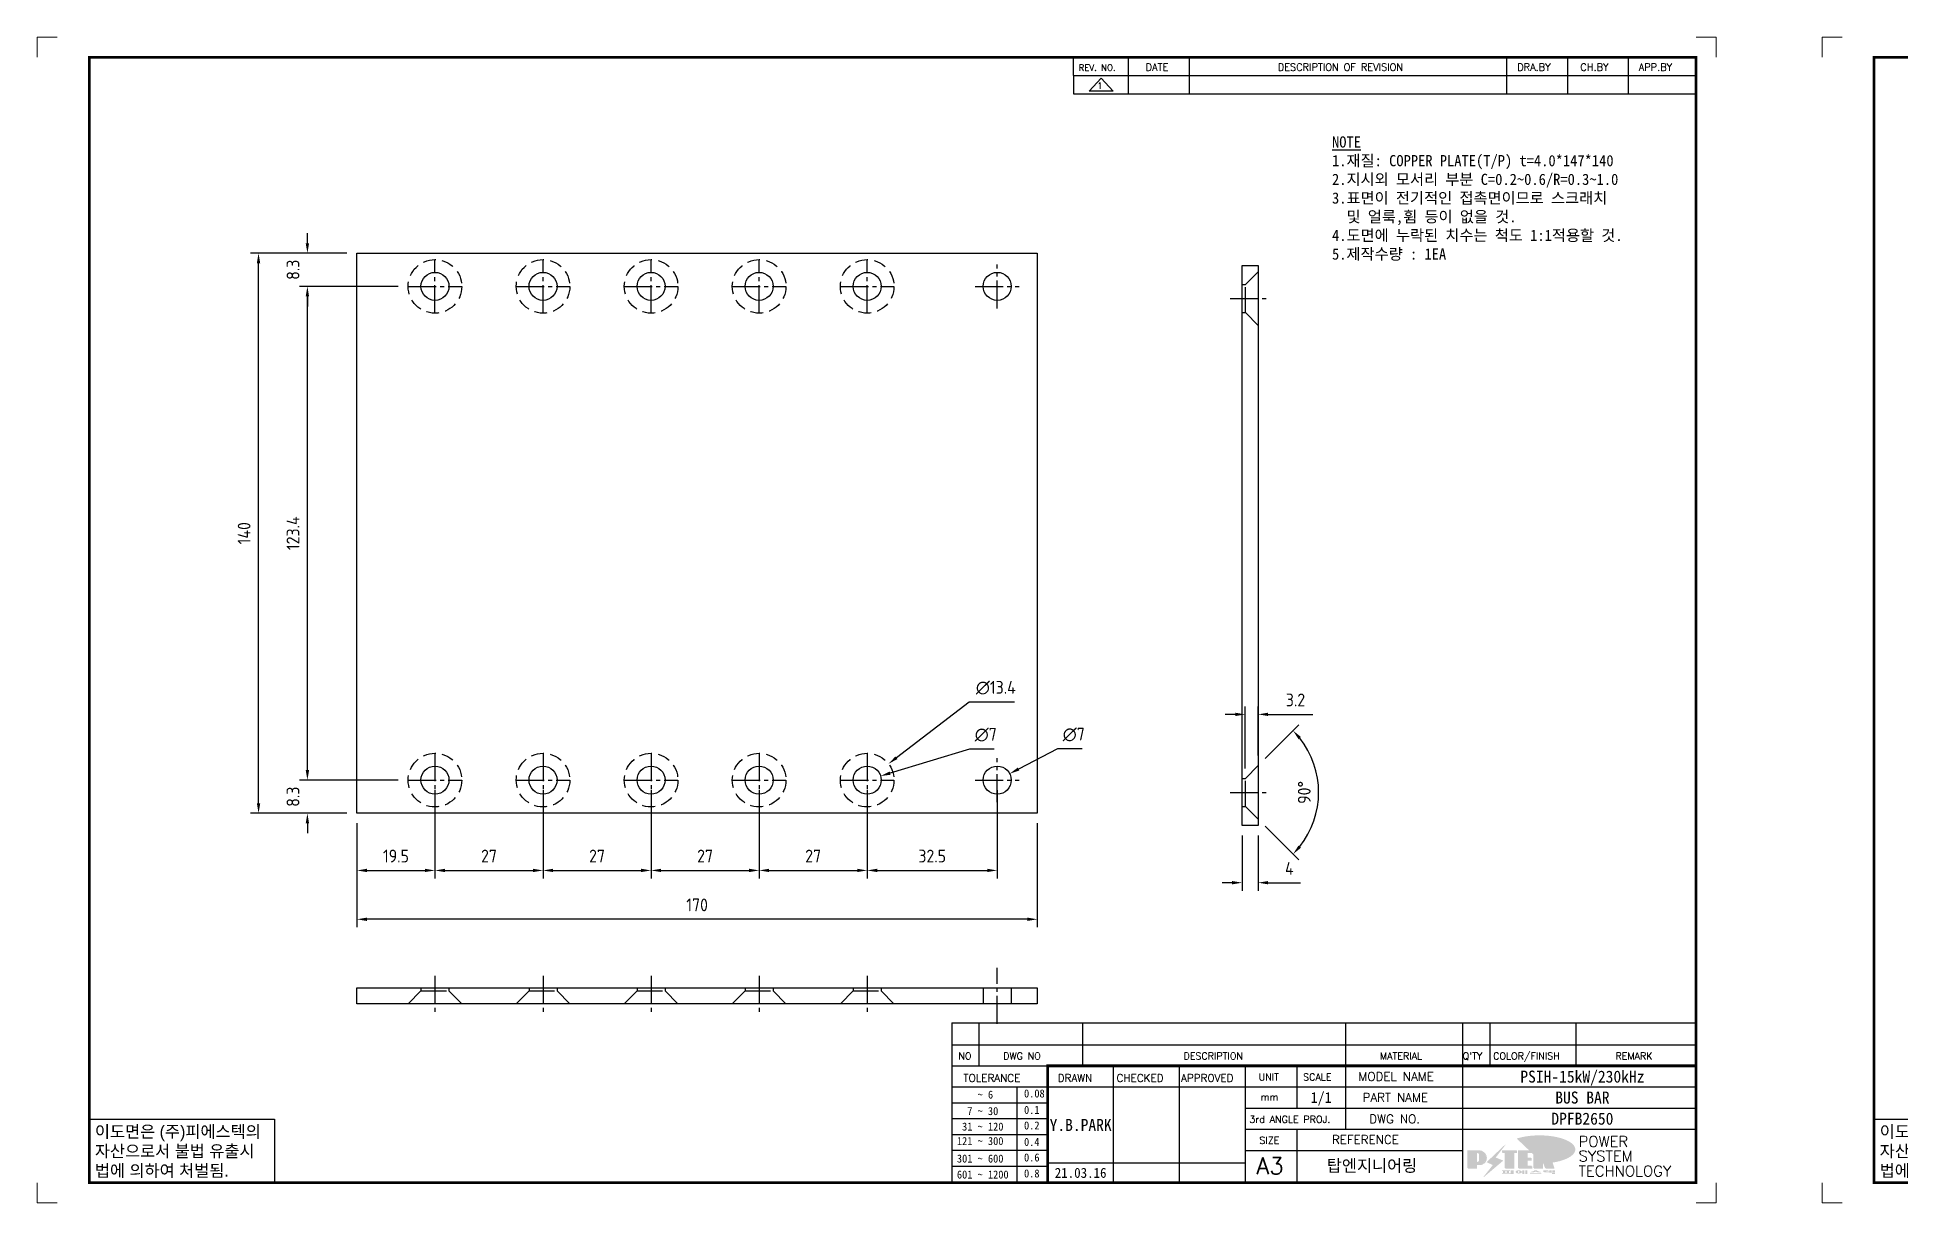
# Model space of a CAD drawing. Header units: millimetres. Extents: x -4251 to 2609, y -1673 to 4048.
# Drawn here: x -2465.8 to -2000.2, y -1277.8 to -986.5 of the extents above; entities that cross this region are included whole.
import ezdxf
from ezdxf.enums import TextEntityAlignment as Align

# ---------------------------------------------------------------- set-up
doc = ezdxf.new("R2010")
doc.units = ezdxf.units.MM
for name, pattern in [('CENTER1', [10, 7, -1, 1, -1]), ('HIDDEN', [9.525, 6.35, -3.175]), ('HIDDEN2', [4.7625, 3.175, -1.5875])]:
    doc.linetypes.add(name, pattern=pattern)
doc.layers.add('FORMAT-1', color=7, linetype='Continuous')
doc.layers.add('line', color=3, linetype='Continuous')
doc.styles.add('h1', font='')
doc.styles.add('HAN', font='')
doc.styles.add('RC', font='simplex.shx')
doc.styles.add('ROMANT', font='simplex.shx')
doc.styles.add('RT', font='simplex.shx', dxfattribs={"oblique": 15})
doc.styles.get("Standard").update_dxf_attribs({"font": 'ISOCP.SHX', "bigfont": 'WHGTXT.SHX'})
doc.styles.get('h1').set_extended_font_data('New Gulim')
doc.styles.get('HAN').set_extended_font_data('GulimChe')
doc.dimstyles.new('PS-1', dxfattribs={"dimtxt": 3.2, "dimasz": 2.5, "dimexe": 2, "dimexo": 2.5, "dimgap": 2, "dimtad": 1, "dimtoh": 1, "dimrnd": 0.05, "dimzin": 12, "dimdsep": 46, "dimtxsty": 'Standard', "dimcen": 0, "dimclrt": 2, "dimazin": 3, "dimtfac": 1, "dimtofl": 0, "dimtmove": 0, "dimatfit": 3, "dimfxl": 0, "dimtolj": 1, "dimtzin": 0, "dimarcsym": 0})

# ---------------------------------------------------------------- blocks, each defined once
blk = doc.blocks.new('A$C224543A8')
at = {"color": 1, "linetype": 'CENTER1'}
for p, q in [((140.5, -9, 0), (140.5, 5, 0)), ((0, 3, 0), (0, -7, 0)), ((27, 3, 0), (27, -7, 0)), ((54, 3, 0), (54, -7, 0)), ((81, 3, 0), (81, -7, 0)), ((108, 3, 0), (108, -7, 0))]:
    blk.add_line(p, q, dxfattribs=at)
at = {"color": 2, "linetype": 'HIDDEN'}
for p, q in [((-3.5, 0, 0), (-3.5, -0.8, 0)), ((3.5, 0, 0), (3.5, -0.8, 0)), ((23.5, 0, 0), (23.5, -0.8, 0)), ((30.5, 0, 0), (30.5, -0.8, 0)), ((77.5, 0, 0), (77.5, -0.8, 0)), ((84.5, 0, 0), (84.5, -0.8, 0)), ((104.5, 0, 0), (104.5, -0.8, 0)), ((111.5, 0, 0), (111.5, -0.8, 0)), ((137, 0, 0), (137, -4, 0)), ((144, 0, 0), (144, -4, 0)), ((-3.5, -0.8, 0), (3.5, -0.8, 0)), ((23.5, -0.8, 0), (30.5, -0.8, 0)), ((50.5, 0, 0), (50.5, -0.8, 0)), ((50.5, -0.8, 0), (57.5, -0.8, 0)), ((57.5, 0, 0), (57.5, -0.8, 0)), ((77.5, -0.8, 0), (84.5, -0.8, 0)), ((104.5, -0.8, 0), (111.5, -0.8, 0))]:
    blk.add_line(p, q, dxfattribs=at)
at = {"color": 6, "elevation": 0}
blk.add_lwpolyline([(-19.5, 0), (150.5, 0), (150.5, -4), (-19.5, -4), (-19.5, 0)], dxfattribs=at)
at = {"color": 2, "linetype": 'HIDDEN', "elevation": 0}
for points in [[(-3.5, -0.8), (-6.7, -4)], [(3.5, -0.8), (6.7, -4)], [(23.5, -0.8), (20.3, -4)], [(30.5, -0.8), (33.7, -4)], [(50.5, -0.8), (47.3, -4)], [(57.5, -0.8), (60.7, -4)], [(77.5, -0.8), (74.3, -4)], [(84.5, -0.8), (87.7, -4)], [(104.5, -0.8), (101.3, -4)], [(111.5, -0.8), (114.7, -4)]]:
    blk.add_lwpolyline(points, dxfattribs=at)
blk = doc.blocks.new('*D640')
at = {"color": 0, "linetype": 'ByBlock', "lineweight": -2}
for p, q in [((-2366.47, -1174.63), (-2366.47, -1196.71)), ((-2385.97, -1182.93), (-2385.97, -1196.71)), ((-2383.47, -1194.71), (-2368.97, -1194.71))]:
    blk.add_line(p, q, dxfattribs=at)
at = {"color": 0}
for points in [[(-2383.47, -1194.29), (-2383.47, -1195.12), (-2385.97, -1194.71)], [(-2368.97, -1194.29), (-2368.97, -1195.12), (-2366.47, -1194.71)]]:
    blk.add_solid(points, dxfattribs=at)
at = {"layer": 'DEFPOINTS', "color": 0}
for p in [(-2366.47, -1172.13, 0), (-2385.97, -1180.43, 0), (-2366.47, -1194.71)]:
    blk.add_point(p, dxfattribs=at)
at = {"color": 2, "insert": (-2376.22, -1191.11), "char_height": 3.2, "attachment_point": 5}
blk.add_mtext('\\A1;19.5', dxfattribs=at)
blk = doc.blocks.new('*D641')
at = {"color": 0, "linetype": 'ByBlock', "lineweight": -2}
for p, q in [((-2366.47, -1174.63), (-2366.47, -1196.71)), ((-2339.47, -1174.63), (-2339.47, -1196.71)), ((-2363.97, -1194.71), (-2341.97, -1194.71))]:
    blk.add_line(p, q, dxfattribs=at)
at = {"color": 0}
for points in [[(-2363.97, -1194.29), (-2363.97, -1195.12), (-2366.47, -1194.71)], [(-2341.97, -1194.29), (-2341.97, -1195.12), (-2339.47, -1194.71)]]:
    blk.add_solid(points, dxfattribs=at)
at = {"layer": 'DEFPOINTS', "color": 0}
for p in [(-2366.47, -1172.13, 0), (-2339.47, -1172.13, 0), (-2339.47, -1194.71)]:
    blk.add_point(p, dxfattribs=at)
at = {"color": 2, "insert": (-2352.97, -1191.11), "char_height": 3.2, "attachment_point": 5}
blk.add_mtext('\\A1;27', dxfattribs=at)
blk = doc.blocks.new('*D642')
at = {"color": 0, "linetype": 'ByBlock', "lineweight": -2}
for p, q in [((-2339.47, -1174.63), (-2339.47, -1196.71)), ((-2312.47, -1174.63), (-2312.47, -1196.71)), ((-2336.97, -1194.71), (-2314.97, -1194.71))]:
    blk.add_line(p, q, dxfattribs=at)
at = {"color": 0}
for points in [[(-2336.97, -1194.29), (-2336.97, -1195.12), (-2339.47, -1194.71)], [(-2314.97, -1194.29), (-2314.97, -1195.12), (-2312.47, -1194.71)]]:
    blk.add_solid(points, dxfattribs=at)
at = {"layer": 'DEFPOINTS', "color": 0}
for p in [(-2339.47, -1172.13, 0), (-2312.47, -1172.13, 0), (-2312.47, -1194.71)]:
    blk.add_point(p, dxfattribs=at)
at = {"color": 2, "insert": (-2325.97, -1191.11), "char_height": 3.2, "attachment_point": 5}
blk.add_mtext('\\A1;27', dxfattribs=at)
blk = doc.blocks.new('*D643')
at = {"color": 0, "linetype": 'ByBlock', "lineweight": -2}
for p, q in [((-2312.47, -1174.63), (-2312.47, -1196.71)), ((-2285.47, -1174.63), (-2285.47, -1196.71)), ((-2309.97, -1194.71), (-2287.97, -1194.71))]:
    blk.add_line(p, q, dxfattribs=at)
at = {"color": 0}
for points in [[(-2309.97, -1194.29), (-2309.97, -1195.12), (-2312.47, -1194.71)], [(-2287.97, -1194.29), (-2287.97, -1195.12), (-2285.47, -1194.71)]]:
    blk.add_solid(points, dxfattribs=at)
at = {"layer": 'DEFPOINTS', "color": 0}
for p in [(-2312.47, -1172.13, 0), (-2285.47, -1172.13, 0), (-2285.47, -1194.71)]:
    blk.add_point(p, dxfattribs=at)
at = {"color": 2, "insert": (-2298.97, -1191.11), "char_height": 3.2, "attachment_point": 5}
blk.add_mtext('\\A1;27', dxfattribs=at)
blk = doc.blocks.new('*D644')
at = {"color": 0, "linetype": 'ByBlock', "lineweight": -2}
for p, q in [((-2285.47, -1174.63), (-2285.47, -1196.71)), ((-2258.47, -1174.63), (-2258.47, -1196.71)), ((-2282.97, -1194.71), (-2260.97, -1194.71))]:
    blk.add_line(p, q, dxfattribs=at)
at = {"color": 0}
for points in [[(-2282.97, -1194.29), (-2282.97, -1195.12), (-2285.47, -1194.71)], [(-2260.97, -1194.29), (-2260.97, -1195.12), (-2258.47, -1194.71)]]:
    blk.add_solid(points, dxfattribs=at)
at = {"layer": 'DEFPOINTS', "color": 0}
for p in [(-2285.47, -1172.13, 0), (-2258.47, -1172.13, 0), (-2258.47, -1194.71)]:
    blk.add_point(p, dxfattribs=at)
at = {"color": 2, "insert": (-2271.97, -1191.11), "char_height": 3.2, "attachment_point": 5}
blk.add_mtext('\\A1;27', dxfattribs=at)
blk = doc.blocks.new('*D645')
at = {"color": 0, "linetype": 'ByBlock', "lineweight": -2}
for p, q in [((-2385.97, -1182.93), (-2385.97, -1208.92)), ((-2215.97, -1182.93), (-2215.97, -1208.92)), ((-2218.47, -1206.92), (-2383.47, -1206.92))]:
    blk.add_line(p, q, dxfattribs=at)
at = {"color": 0}
for points in [[(-2383.47, -1206.5), (-2383.47, -1207.34), (-2385.97, -1206.92)], [(-2218.47, -1206.5), (-2218.47, -1207.34), (-2215.97, -1206.92)]]:
    blk.add_solid(points, dxfattribs=at)
at = {"layer": 'DEFPOINTS', "color": 0}
for p in [(-2385.97, -1180.43, 0), (-2215.97, -1180.43, 0), (-2385.97, -1206.92)]:
    blk.add_point(p, dxfattribs=at)
at = {"color": 2, "insert": (-2300.97, -1203.32), "char_height": 3.2, "attachment_point": 5}
blk.add_mtext('\\A1;170', dxfattribs=at)
blk = doc.blocks.new('*D646')
at = {"color": 0, "linetype": 'ByBlock', "lineweight": -2}
for p, q in [((-2398.35, -1169.63), (-2398.35, -1167.13)), ((-2375.67, -1172.13), (-2400.35, -1172.13)), ((-2388.47, -1180.43), (-2400.35, -1180.43)), ((-2398.35, -1182.93), (-2398.35, -1185.43))]:
    blk.add_line(p, q, dxfattribs=at)
at = {"color": 0}
for points in [[(-2398.77, -1169.63), (-2397.93, -1169.63), (-2398.35, -1172.13)], [(-2398.77, -1182.93), (-2397.93, -1182.93), (-2398.35, -1180.43)]]:
    blk.add_solid(points, dxfattribs=at)
at = {"layer": 'DEFPOINTS', "color": 0}
for p in [(-2398.35, -1172.13), (-2373.17, -1172.13, 0), (-2385.97, -1180.43, 0)]:
    blk.add_point(p, dxfattribs=at)
at = {"color": 2, "insert": (-2401.95, -1176.28), "char_height": 3.2, "attachment_point": 5, "rotation": 90}
blk.add_mtext('\\A1;8.3', dxfattribs=at)
blk = doc.blocks.new('*D647')
at = {"color": 0, "linetype": 'ByBlock', "lineweight": -2}
for p, q in [((-2375.67, -1048.73), (-2400.35, -1048.73)), ((-2398.35, -1169.63), (-2398.35, -1051.23)), ((-2375.67, -1172.13), (-2400.35, -1172.13))]:
    blk.add_line(p, q, dxfattribs=at)
at = {"color": 0}
for points in [[(-2398.77, -1051.23), (-2397.93, -1051.23), (-2398.35, -1048.73)], [(-2398.77, -1169.63), (-2397.93, -1169.63), (-2398.35, -1172.13)]]:
    blk.add_solid(points, dxfattribs=at)
at = {"layer": 'DEFPOINTS', "color": 0}
for p in [(-2398.35, -1048.73), (-2373.17, -1048.73, 0), (-2373.17, -1172.13, 0)]:
    blk.add_point(p, dxfattribs=at)
at = {"color": 2, "insert": (-2401.95, -1110.43), "char_height": 3.2, "attachment_point": 5, "rotation": 90}
blk.add_mtext('\\A1;123.4', dxfattribs=at)
blk = doc.blocks.new('*D648')
at = {"color": 0, "linetype": 'ByBlock', "lineweight": -2}
for p, q in [((-2398.35, -1037.93), (-2398.35, -1035.43)), ((-2388.47, -1040.43), (-2400.35, -1040.43)), ((-2375.67, -1048.73), (-2400.35, -1048.73)), ((-2398.35, -1051.23), (-2398.35, -1053.73))]:
    blk.add_line(p, q, dxfattribs=at)
at = {"color": 0}
for points in [[(-2398.77, -1037.93), (-2397.93, -1037.93), (-2398.35, -1040.43)], [(-2398.77, -1051.23), (-2397.93, -1051.23), (-2398.35, -1048.73)]]:
    blk.add_solid(points, dxfattribs=at)
at = {"layer": 'DEFPOINTS', "color": 0}
for p in [(-2398.35, -1040.43), (-2385.97, -1040.43, 0), (-2373.17, -1048.73, 0)]:
    blk.add_point(p, dxfattribs=at)
at = {"color": 2, "insert": (-2401.95, -1044.58), "char_height": 3.2, "attachment_point": 5, "rotation": 90}
blk.add_mtext('\\A1;8.3', dxfattribs=at)
blk = doc.blocks.new('*D649')
at = {"color": 0, "linetype": 'ByBlock', "lineweight": -2}
for p, q in [((-2388.47, -1040.43), (-2412.56, -1040.43)), ((-2410.56, -1177.93), (-2410.56, -1042.93)), ((-2388.47, -1180.43), (-2412.56, -1180.43))]:
    blk.add_line(p, q, dxfattribs=at)
at = {"color": 0}
for points in [[(-2410.97, -1042.93), (-2410.14, -1042.93), (-2410.56, -1040.43)], [(-2410.97, -1177.93), (-2410.14, -1177.93), (-2410.56, -1180.43)]]:
    blk.add_solid(points, dxfattribs=at)
at = {"layer": 'DEFPOINTS', "color": 0}
for p in [(-2410.56, -1040.43), (-2385.97, -1040.43, 0), (-2385.97, -1180.43, 0)]:
    blk.add_point(p, dxfattribs=at)
at = {"color": 2, "insert": (-2414.16, -1110.43), "char_height": 3.2, "attachment_point": 5, "rotation": 90}
blk.add_mtext('\\A1;140', dxfattribs=at)
blk = doc.blocks.new('*D650')
at = {"color": 0, "linetype": 'ByBlock', "lineweight": -2}
for p, q in [((-2258.47, -1174.63), (-2258.47, -1196.71)), ((-2225.97, -1174.63), (-2225.97, -1196.71)), ((-2255.97, -1194.71), (-2228.47, -1194.71))]:
    blk.add_line(p, q, dxfattribs=at)
at = {"color": 0}
for points in [[(-2255.97, -1194.29), (-2255.97, -1195.12), (-2258.47, -1194.71)], [(-2228.47, -1194.29), (-2228.47, -1195.12), (-2225.97, -1194.71)]]:
    blk.add_solid(points, dxfattribs=at)
at = {"layer": 'DEFPOINTS', "color": 0}
for p in [(-2258.47, -1172.13, 0), (-2225.97, -1172.13, 0), (-2225.97, -1194.71)]:
    blk.add_point(p, dxfattribs=at)
at = {"color": 2, "insert": (-2242.22, -1191.11), "char_height": 3.2, "attachment_point": 5}
blk.add_mtext('\\A1;32.5', dxfattribs=at)
blk = doc.blocks.new('*D651')
at = {"color": 0, "linetype": 'ByBlock', "lineweight": -2}
for p, q in [((-2164.78, -1186), (-2164.78, -1199.77)), ((-2160.78, -1186), (-2160.78, -1199.77)), ((-2167.28, -1197.77), (-2169.78, -1197.77)), ((-2158.28, -1197.77), (-2150.18, -1197.77))]:
    blk.add_line(p, q, dxfattribs=at)
at = {"color": 0}
for points in [[(-2167.28, -1197.36), (-2167.28, -1198.19), (-2164.78, -1197.77)], [(-2158.28, -1197.36), (-2158.28, -1198.19), (-2160.78, -1197.77)]]:
    blk.add_solid(points, dxfattribs=at)
at = {"layer": 'DEFPOINTS', "color": 0}
for p in [(-2164.78, -1183.5, 0), (-2160.78, -1183.5, 0), (-2160.78, -1197.77)]:
    blk.add_point(p, dxfattribs=at)
at = {"color": 2, "insert": (-2152.98, -1194.17), "char_height": 3.2, "attachment_point": 5}
blk.add_mtext('\\A1;4', dxfattribs=at)
blk = doc.blocks.new('*D652')
at = {"color": 0, "linetype": 'ByBlock', "lineweight": -2}
for p, q in [((-2159.01, -1166.73), (-2150.63, -1158.35)), ((-2159.01, -1183.67), (-2150.63, -1192.04))]:
    blk.add_line(p, q, dxfattribs=at)
blk.add_arc((-2167.48, -1175.2), 21.82, 321.5672, 38.4328, dxfattribs=at)
at = {"color": 0}
for points in [[(-2150.69, -1161.91), (-2150.07, -1161.36), (-2152.05, -1159.77)], [(-2150.07, -1189.04), (-2150.69, -1188.49), (-2152.05, -1190.63)]]:
    blk.add_solid(points, dxfattribs=at)
at = {"layer": 'DEFPOINTS', "color": 0}
for p in [(-2160.78, -1168.5, 0), (-2163.98, -1171.7, 0), (-2163.98, -1178.7, 0), (-2160.78, -1181.9, 0), (-2146.4, -1180.85)]:
    blk.add_point(p, dxfattribs=at)
at = {"color": 2, "insert": (-2149.25, -1175.2), "char_height": 3.2, "attachment_point": 5, "rotation": 90}
blk.add_mtext('\\A1;90°', dxfattribs=at)
blk = doc.blocks.new('*D653')
at = {"color": 0, "linetype": 'ByBlock', "lineweight": -2}
for p, q in [((-2163.98, -1169.2), (-2163.98, -1153.7)), ((-2160.78, -1166), (-2160.78, -1153.7)), ((-2166.48, -1155.7), (-2168.98, -1155.7)), ((-2158.28, -1155.7), (-2147.1, -1155.7))]:
    blk.add_line(p, q, dxfattribs=at)
at = {"color": 0}
for points in [[(-2166.48, -1155.29), (-2166.48, -1156.12), (-2163.98, -1155.7)], [(-2158.28, -1155.29), (-2158.28, -1156.12), (-2160.78, -1155.7)]]:
    blk.add_solid(points, dxfattribs=at)
at = {"layer": 'DEFPOINTS', "color": 0}
for p in [(-2160.78, -1155.7), (-2160.78, -1168.5, 0), (-2163.98, -1171.7, 0)]:
    blk.add_point(p, dxfattribs=at)
at = {"color": 2, "insert": (-2151.44, -1152.1), "char_height": 3.2, "attachment_point": 5}
blk.add_mtext('\\A1;3.2', dxfattribs=at)
blk = doc.blocks.new('*D654')
at = {"color": 0, "linetype": 'ByBlock', "lineweight": -2}
for p, q in [((-2232.96, -1152.65), (-2251.16, -1166.55)), ((-2221.68, -1152.65), (-2232.96, -1152.65))]:
    blk.add_line(p, q, dxfattribs=at)
at = {"color": 0}
blk.add_solid([(-2251.41, -1166.22), (-2250.91, -1166.88), (-2253.15, -1168.06)], dxfattribs=at)
at = {"layer": 'DEFPOINTS', "color": 0}
for p in [(-2253.15, -1168.06, 0), (-2263.8, -1176.2, 0)]:
    blk.add_point(p, dxfattribs=at)
at = {"color": 2, "insert": (-2226.32, -1149.05), "char_height": 3.2, "attachment_point": 5}
blk.add_mtext('\\A1;∅13.4', dxfattribs=at)
blk = doc.blocks.new('*D655')
at = {"color": 0, "linetype": 'ByBlock', "lineweight": -2}
for p, q in [((-2232.92, -1164.39), (-2252.73, -1170.39)), ((-2226.76, -1164.39), (-2232.92, -1164.39))]:
    blk.add_line(p, q, dxfattribs=at)
at = {"color": 0}
blk.add_solid([(-2252.85, -1169.99), (-2252.61, -1170.79), (-2255.12, -1171.12)], dxfattribs=at)
at = {"layer": 'DEFPOINTS', "color": 0}
for p in [(-2261.82, -1173.15, 0), (-2255.12, -1171.12, 0)]:
    blk.add_point(p, dxfattribs=at)
at = {"color": 2, "insert": (-2228.84, -1160.79), "char_height": 3.2, "attachment_point": 5}
blk.add_mtext('\\A1;∅7', dxfattribs=at)
blk = doc.blocks.new('*D656')
at = {"color": 0, "linetype": 'ByBlock', "lineweight": -2}
for p, q in [((-2210.93, -1164.35), (-2220.64, -1169.37)), ((-2204.77, -1164.35), (-2210.93, -1164.35))]:
    blk.add_line(p, q, dxfattribs=at)
at = {"color": 0}
blk.add_solid([(-2220.84, -1169), (-2220.45, -1169.74), (-2222.86, -1170.52)], dxfattribs=at)
at = {"layer": 'DEFPOINTS', "color": 0}
for p in [(-2222.86, -1170.52, 0), (-2229.08, -1173.74, 0)]:
    blk.add_point(p, dxfattribs=at)
at = {"color": 2, "insert": (-2206.85, -1160.75), "char_height": 3.2, "attachment_point": 5}
blk.add_mtext('\\A1;∅7', dxfattribs=at)
blk = doc.blocks.new('re3')
at = {"color": 180}
for p, q in [((0, 0), (0, -4.55)), ((0, -4.55), (155.53, -4.55)), ((6.87, -0.64), (3.86, -3.91)), ((9.88, -3.91), (3.86, -3.91)), ((6.87, -0.64), (9.88, -3.91)), ((13.74, -4.55), (13.74, 0)), ((28.97, -4.55), (28.97, 0)), ((108.25, -4.55), (108.25, 0)), ((123.49, -4.55), (123.49, 0)), ((138.64, -4.55), (138.64, 0))]:
    blk.add_line(p, q, dxfattribs=at)
at = {"color": 2, "style": 'RC', "oblique": 15}
blk.add_attdef('REV.NO', text='', height=1.56, dxfattribs=at).set_placement((6.59, -2.56), align=Align.MIDDLE_CENTER)
blk.add_attdef('-1', text='', height=1.56, dxfattribs=at).set_placement((9.37, -1.66), align=Align.MIDDLE_LEFT)
at = {"color": 2, "style": 'HAN'}
for tag, p in [('REV.-DATE', (21.36, -2.28)), ('DRA.BY', (115.87, -2.28)), ('CH.BY', (131.07, -2.28)), ('APP.BY', (147.09, -2.28))]:
    blk.add_attdef(tag, text='', height=2.5, dxfattribs=at).set_placement(p, align=Align.MIDDLE_CENTER)
blk.add_attdef('DESCRIPTION-OF-REVISION', text='', height=2.5, dxfattribs=at).set_placement((31.61, -2.28), align=Align.MIDDLE_LEFT)
blk = doc.blocks.new('no3')
at = {"color": 180}
for p, q in [((0, 5.5), (0, 0)), ((0, 5.5), (186, 5.5)), ((6.79, 5.5), (6.79, 0)), ((32.74, 0.11), (32.74, 5.5)), ((98.4, 5.5), (98.4, 0)), ((127.61, 5.5), (127.61, 0)), ((134.43, 5.5), (134.43, 0)), ((155.98, 5.5), (155.98, 0))]:
    blk.add_line(p, q, dxfattribs=at)
at = {"color": 2, "style": 'RT', "oblique": 15}
blk.add_attdef('NO', text='', height=1.74, dxfattribs=at).set_placement((3.38, 2.51), align=Align.MIDDLE_CENTER)
at = {"color": 2, "style": 'HAN'}
for tag, p in [('PART-NO', (19.76, 2.75)), ('MATERIAL', (111.38, 2.75)), ("Q'TY", (131.02, 2.75)), ('COLOR/FINISH', (145.2, 2.75)), ('REMARK', (170.76, 2.75))]:
    blk.add_attdef(tag, text='', height=2.9, dxfattribs=at).set_placement(p, align=Align.MIDDLE_CENTER)
blk.add_attdef('DESCRIPTION', text='', height=2.9, dxfattribs=at).set_placement((34.51, 2.75), align=Align.MIDDLE_LEFT)
blk = doc.blocks.new('t3')
for p, q in [((0, 15.88), (46.25, 15.88)), ((0, 15.88), (0, 0)), ((46.25, 15.88), (46.25, 0)), ((0, 0), (46.25, 0))]:
    blk.add_line(p, q)
at = {"color": 1, "style": 'h1'}
for s, p in [('이도면은 (주)피에스텍의', (1.4, 11.29)), ('자산으로서 불법 유출시', (1.4, 6.41)), ('법에 의하여 처벌됨.', (1.4, 1.52))]:
    blk.add_text(s, height=3, dxfattribs=at).set_placement(p)
blk = doc.blocks.new('new LOGO')
at = {"layer": 'line'}
h = blk.add_hatch(color=250, dxfattribs=at)
h.paths.add_polyline_path([(44.5, 69.4), (46.6, 69.4, -0.129793), (52, 68, 0.221832), (43.6, 71.9), (41.5, 71.9), (41.5, 27.9), (43.6, 27.9, 0.02048), (44.5, 28)], flags=17)
h.paths.add_polyline_path([(44.5, 13.9), (57.3, 13.9, 0.72362), (77.1, 73.9, -0.679777), (54.3, 16.4), (41.5, 16.4), (41.5, -0.1), (3, -0.1), (3, -2.6), (44.5, -2.6)])
h.paths.add_polyline_path([(117.9, 14.2), (71.5, -44.4), (77.1, -39.6), (120.8, 15.6), (92, 28.9), (173.3, 106), (177.5, 111.4), (89.1, 27.6)])
h.paths.add_polyline_path([(162.7, 71.9), (162.7, 69.4), (172.5, 69.4), (172.5, 71.9)], flags=17)
h.paths.add_polyline_path([(217.7, 69.4), (230.5, 69.4), (230.5, 80.4), (227.5, 80.4), (227.5, 71.9), (214.7, 71.9), (214.7, -0.1), (175.5, -0.1), (175.5, -2.6), (217.7, -2.6)])
h.paths.add_polyline_path([(297.8, 46.6), (294.8, 46.6), (294.8, 37.4), (276, 37.4), (276, 10.9), (279, 10.9), (279, 34.9), (297.8, 34.9)])
h.paths.add_polyline_path([(300, 8.4), (297, 8.4), (297, -0.1), (237.5, -0.1), (237.5, -2.6), (300, -2.6)])
h.paths.add_polyline_path([(297.8, 80.4), (294.8, 80.4), (294.8, 71.9), (276, 71.9), (276, 49.1), (279, 49.1), (279, 69.4), (297.8, 69.4)])
h.paths.add_polyline_path([(350.2, 80.4), (347.2, 80.4), (347.2, 61.6), (350.2, 63.5)])
h.paths.add_polyline_path([(350.2, 26.7), (347.2, 35.2), (347.2, -0.1), (308.5, -0.1), (308.5, -2.6), (350.2, -2.6)])
h.paths.add_polyline_path([(402.7, 80.4), (396.5, 80.4), (379.6, 66.8), (400.5, -0.1), (361.8, -0.1), (362.7, -2.6), (403.5, -2.6), (382.6, 64.3)])
blk.add_hatch(color=5, dxfattribs=at).paths.add_polyline_path([(166.3, 35), (131, 49), (180.4, 112.7), (92, 28.9), (120.8, 15.6), (74.4, -43)])
h = blk.add_hatch(color=253, dxfattribs=at)
edge = h.paths.add_edge_path()
edge.add_ellipse((333.9, 86.4), major_axis=(-165.9, 0), ratio=0.39426, start_angle=111.51268, end_angle=334.46902)
edge.add_ellipse((314.1, 81.2), major_axis=(-153.7, 0), ratio=0.40699, start_angle=121.30662, end_angle=327.74369, ccw=False)
edge.add_line((394, 27.8), (394.7, 25.6))
h = blk.add_hatch(color=1, dxfattribs=at)
h.paths.add_polyline_path([(41.5, 16.4), (54.3, 16.4, 1), (54.3, 82.9), (0, 82.9), (0, -0.1), (41.5, -0.1)])
h.paths.add_polyline_path([(41.5, 27.9), (41.5, 71.9), (43.6, 71.9, -0.414214), (54.6, 60.9), (54.6, 38.9, -0.414214), (43.6, 27.9)], flags=16)
h.paths.add_polyline_path([(214.7, 71.9), (227.5, 71.9), (227.5, 82.9), (159.7, 82.9), (159.7, 71.9), (172.5, 71.9), (172.5, -0.1), (214.7, -0.1)])
h.paths.add_polyline_path([(276, 37.4), (294.8, 37.4), (294.8, 49.1), (276, 49.1), (276, 71.9), (294.8, 71.9), (294.8, 82.9), (234.5, 82.9), (234.5, -0.1), (297, -0.1), (297, 10.9), (276, 10.9)])
h.paths.add_polyline_path([(347.2, 35.2), (359.7, -0.1), (400.5, -0.1), (379.6, 66.8), (399.7, 82.9), (380.6, 82.9), (347.2, 61.6), (347.2, 82.9), (305.5, 82.9), (305.5, -0.1), (347.2, -0.1)])
h = blk.add_hatch(color=250, dxfattribs=at)
edge = h.paths.add_edge_path()
edge.add_ellipse((237.8, -17.6), major_axis=(-14.3, 0), ratio=0.526336, start_angle=192.2456, end_angle=269.07481)
edge.add_line((238.1, -10.1), (237.6, -10.1))
edge.add_ellipse((237.8, -17.6), major_axis=(-14.3, 0), ratio=0.526336, start_angle=270.92519, end_angle=449.07481)
edge.add_line((237.6, -25.1), (238.1, -25.1))
edge.add_ellipse((237.8, -17.6), major_axis=(-14.3, 0), ratio=0.526336, start_angle=450.92519, end_angle=527.7544)
edge.add_line((251.7, -19.2), (254.1, -19.2))
edge.add_line((254.1, -19.2), (254.1, -27.1))
edge.add_line((254.1, -27.1), (263.1, -27.1))
edge.add_line((263.1, -27.1), (263.1, -10.1))
edge.add_line((263.1, -10.1), (254.1, -10.1))
edge.add_line((254.1, -10.1), (254.1, -16))
edge.add_line((254.1, -16), (251.7, -16))
h.paths.add_polyline_path([(241, -16.4), (241, -18.7, -1), (234.4, -18.7), (234.4, -16.4, -1)], flags=16)
h.paths.add_polyline_path([(278.2, -10.1), (268.1, -10.1), (268.1, -27.1), (278.2, -27.1)])
h.paths.add_polyline_path([(310.3, -10.1), (310.3, -11.1, -0.157169), (289.3, -17.5), (294, -19.9, 0.128407), (316.3, -15.9, 0.128407), (338.6, -19.9), (343.3, -17.5, -0.157169), (322.2, -11.1), (322.2, -10.1)])
h.paths.add_polyline_path([(342.1, -25.1), (342.1, -22.3), (290.4, -22.3), (290.4, -25.1)])
h.paths.add_polyline_path([(352, -10.1), (352, -16.2, 0.414214), (354, -18.2), (378.7, -18.2), (378.7, -19.6), (390.2, -19.6), (390.2, -10.1), (378.7, -10.1), (378.7, -13.6), (374.7, -13.6), (374.7, -15.1), (378.7, -15.1), (378.7, -16.2), (364.7, -16.2), (364.7, -15.1), (371.2, -15.1), (371.2, -13.6), (364.7, -13.6), (364.7, -12.6), (374.7, -12.6), (374.7, -10.1)])
h.paths.add_polyline_path([(393.8, -10.1), (393.8, -19.6), (405, -19.6), (405, -10.1)])
h.paths.add_polyline_path([(405, -27.1), (405, -20.9), (356.8, -20.9), (356.8, -23), (391.8, -23), (391.8, -27.1)])
h.paths.add_polyline_path([(200.4, -10.1), (200.4, -22.3), (193.2, -22.3), (193.2, -12.6), (196.6, -12.6), (196.6, -10.1), (161, -10.1), (161, -12.6), (164.5, -12.6), (164.5, -22.3), (161, -22.3), (161, -25.1), (200.4, -25.1), (200.4, -27.1), (213.9, -27.1), (213.9, -10.1)])
h.paths.add_polyline_path([(182, -12.6), (175.6, -12.6), (175.6, -22.3), (182, -22.3)], flags=17)
blk = doc.blocks.new('format-3')
at = {"color": 3, "lineweight": 9}
for p, q in [((0, 286.3), (0, 291.3)), ((5, 291.3), (0, 291.3)), ((414.5, 291.3), (419.5, 291.3)), ((419.5, 286.3), (419.5, 291.3)), ((0, 5), (0, 0)), ((419.5, 5), (419.5, 0)), ((5, 0), (0, 0)), ((414.5, 0), (419.5, 0))]:
    blk.add_line(p, q, dxfattribs=at)
at = {"color": 180}
for p, q in [((258.97, 281.75), (258.97, 286.3)), ((272.71, 281.75), (272.71, 286.3)), ((287.94, 281.75), (287.94, 286.3)), ((367.22, 281.75), (367.22, 286.3)), ((382.45, 281.75), (382.45, 286.3)), ((397.61, 281.75), (397.61, 286.3)), ((258.97, 281.75), (414.5, 281.75)), ((228.5, 39.49), (228.5, 5)), ((228.5, 39.49), (414.5, 39.49)), ((235.29, 39.49), (235.29, 34.21)), ((261.24, 34.21), (261.24, 39.49)), ((326.9, 39.49), (326.9, 34.21)), ((356.11, 39.49), (356.11, 34.21)), ((362.93, 39.49), (362.93, 34.21)), ((384.48, 39.49), (384.48, 34.21)), ((228.5, 34.21), (252.48, 34.21)), ((268.96, 5), (268.96, 34.21)), ((285.45, 5), (285.45, 34.21)), ((301.94, 5), (301.94, 34.21)), ((314.72, 34.21), (314.72, 23.65)), ((326.9, 34.21), (326.9, 18.37)), ((356.11, 34.21), (356.11, 5)), ((228.5, 28.93), (252.48, 28.93)), ((244.89, 5.23), (244.89, 28.93)), ((252.48, 28.93), (414.5, 28.93)), ((228.5, 24.98), (252.48, 24.98)), ((301.94, 23.65), (414.5, 23.65)), ((228.5, 21.03), (252.48, 21.03)), ((228.5, 17.08), (252.48, 17.08)), ((301.94, 18.37), (414.5, 18.37)), ((314.72, 18.37), (314.72, 5)), ((228.5, 13.13), (252.48, 13.13)), ((252.48, 9.95), (301.94, 9.95)), ((301.94, 13.09), (356.11, 13.09)), ((228.5, 9.18), (252.48, 9.18))]:
    blk.add_line(p, q, dxfattribs=at)
at = {"const_width": 0.7}
blk.add_lwpolyline([(252.48, 5), (252.48, 34.21), (414.5, 34.21)], dxfattribs=at)
at = {"layer": 'FORMAT-1', "const_width": 0.7}
blk.add_lwpolyline([(13, 5), (13, 286.3), (414.5, 286.3), (414.5, 5)], close=True, dxfattribs=at)
blk.add_blockref('t3', (13, 5))
at = {"xscale": 0.05400000000000027, "yscale": 0.05400000000000027, "zscale": 0.05400000000000027}
blk.add_blockref('new LOGO', (357.35, 8.65), dxfattribs=at)
at = {"color": 2}
for s, height, style, p in [('REV. NO.', 1.56, 'RC', (260.23, 282.95)), ('DATE', 1.788, 'RC', (276.95, 282.94)), ('DESCRIPTION OF REVISION', 1.7875, 'RC', (309.98, 282.94)), ('DRA.BY', 1.788, 'RC', (369.83, 282.94)), ('CH.BY', 1.788, 'RC', (385.59, 282.94)), ('APP.BY', 1.788, 'RC', (400.18, 282.94)), ('NO', 1.742, 'RC', (230.16, 35.83)), ('DWG NO', 1.742, 'RC', (241.36, 35.83)), ('DESCRIPTION', 1.7424, 'RC', (286.43, 35.83)), ('MATERIAL', 1.742, 'RC', (335.52, 35.83)), ("Q'TY", 1.742, 'RC', (356.17, 35.83)), ('COLOR/FINISH', 1.7424, 'RC', (363.8, 35.83)), ('REMARK', 1.742, 'RC', (394.37, 35.83)), ('MODEL NAME', 2.178, 'RC', (330.12, 30.46)), (' TOLERANCE', 1.9, 'RC', (230.11, 30.22)), ('    ~ 6', 2, 'HAN', (229.8, 26.03)), ('0.08', 2, 'HAN', (246.57, 26.31)), ('DRAWN', 1.9, 'RC', (255, 30.22)), ('CHECKED', 1.9, 'RC', (269.71, 30.22)), ('APPROVED', 1.9, 'RC', (285.8, 30.22)), ('UNIT', 1.742, 'RC', (305.19, 30.55)), ('SCALE', 1.742, 'RC', (316.32, 30.55)), ('  7 ~ 30', 2, 'HAN', (229.8, 21.91)), ('0.1', 2, 'HAN', (246.57, 22.2)), ('mm', 1.742, 'RC', (305.67, 25.56)), ('PART NAME', 2.178, 'RC', (331.17, 25.24)), (' 31 ~ 120', 2, 'HAN', (229.8, 18.04)), ('0.2', 2, 'HAN', (246.57, 18.32)), ('3rd ANGLE PROJ.', 1.7424, 'RC', (302.87, 19.97)), ('DWG NO.', 2.178, 'RC', (332.84, 19.85)), ('121 ~ 300', 2, 'HAN', (229.8, 14.42)), ('0.4', 2, 'HAN', (246.57, 14.2)), ('SIZE', 1.742, 'RC', (305.39, 14.71)), ('REFERENCE', 2.178, 'RC', (323.52, 14.69)), ('301 ~ 600', 2, 'HAN', (229.8, 10.04)), ('0.6', 2, 'HAN', (246.57, 10.32)), ('601 ~ 1200', 2, 'HAN', (229.8, 6.05)), ('0.8', 2, 'HAN', (246.57, 6.33))]:
    blk.add_text(s, height=height, dxfattribs=dict(at, style=style)).set_placement(p)
at = {"style": 'ROMANT'}
for s, p in [('POWER', (385.15, 13.96)), ('SYSTEM', (385.15, 10.31)), ('TECHNOLOGY', (385.15, 6.56))]:
    blk.add_text(s, height=2.7, dxfattribs=at).set_placement(p)
at = {"color": 2, "lineweight": 25, "style": 'RC'}
blk.add_text('A3', height=4.182, dxfattribs=at).set_placement((304.61, 7.14))
at = {"style": 'HAN'}
for tag, height, p in [('MODEL-NAME', 3, (386.1, 31.53)), ('SCALE', 2.7, (320.81, 26.29)), ('PART-NAME', 3, (386.1, 26.29)), ('DRA-BY', 3, (260.72, 19.44)), ('CH-BY', 3, (277.21, 19.44)), ('APP-BY', 3, (293.7, 19.44)), ('DWG-NO', 3, (386.1, 21.01)), ('관련업체', 3, (333.52, 9.26)), ('DRA-DATE', 2.5, (260.72, 7.47)), ('CH-DATE', 2.5, (277.21, 7.47)), ('APP-DATE', 2.5, (293.7, 7.47))]:
    blk.add_attdef(tag, text='', height=height, dxfattribs=at).set_placement(p, align=Align.MIDDLE_CENTER)

msp = doc.modelspace()

# ---------------------------------------------------------------- linework, layer by layer
at = {"color": 1, "linetype": 'CENTER1'}
for p, q in [((-2366.473, -1055.4313, 0.0001), (-2366.473, -1042.0313, 0.0001)), ((-2339.473, -1055.4313, 0.0001), (-2339.473, -1042.0313, 0.0001)), ((-2312.473, -1055.4313, 0.0001), (-2312.473, -1042.0313, 0.0001)), ((-2285.473, -1055.4313, 0.0001), (-2285.473, -1042.0313, 0.0001)), ((-2258.473, -1055.4313, 0.0001), (-2258.473, -1042.0313, 0.0001)), ((-2225.973, -1054.2313, 0), (-2225.973, -1043.2313, 0)), ((-2373.173, -1048.7313, 0.0001), (-2359.773, -1048.7313, 0.0001)), ((-2346.173, -1048.7313, 0.0001), (-2332.773, -1048.7313, 0.0001)), ((-2319.173, -1048.7313, 0.0001), (-2305.773, -1048.7313, 0.0001)), ((-2292.173, -1048.7313, 0.0001), (-2278.773, -1048.7313, 0.0001)), ((-2265.173, -1048.7313, 0.0001), (-2251.773, -1048.7313, 0.0001)), ((-2231.473, -1048.7313, 0), (-2220.473, -1048.7313, 0)), ((-2167.777, -1051.799, 0.0001), (-2157.777, -1051.799, 0.0001)), ((-2366.473, -1165.4313, 0.0001), (-2366.473, -1178.8313, 0.0001)), ((-2339.473, -1165.4313, 0.0001), (-2339.473, -1178.8313, 0.0001)), ((-2312.473, -1165.4313, 0.0001), (-2312.473, -1178.8313, 0.0001)), ((-2285.473, -1165.4313, 0.0001), (-2285.473, -1178.8313, 0.0001)), ((-2258.473, -1165.4313, 0.0001), (-2258.473, -1178.8313, 0.0001)), ((-2225.973, -1177.6313, 0), (-2225.973, -1166.6313, 0)), ((-2373.173, -1172.1313, 0.0001), (-2359.773, -1172.1313, 0.0001)), ((-2346.173, -1172.1313, 0.0001), (-2332.773, -1172.1313, 0.0001)), ((-2319.173, -1172.1313, 0.0001), (-2305.773, -1172.1313, 0.0001)), ((-2292.173, -1172.1313, 0.0001), (-2278.773, -1172.1313, 0.0001)), ((-2265.173, -1172.1313, 0.0001), (-2251.773, -1172.1313, 0.0001)), ((-2231.473, -1172.1313, 0), (-2220.473, -1172.1313, 0)), ((-2167.777, -1175.199, 0.0001), (-2157.777, -1175.199, 0.0001))]:
    msp.add_line(p, q, dxfattribs=at)
at = {"color": 2, "linetype": 'HIDDEN'}
for p, q in [((-2164.777, -1048.299, 0.0001), (-2163.977, -1048.299, 0.0001)), ((-2163.977, -1055.299, 0.0001), (-2163.977, -1048.299, 0.0001)), ((-2164.777, -1055.299, 0.0001), (-2163.977, -1055.299, 0.0001)), ((-2164.777, -1171.699, 0.0001), (-2163.977, -1171.699, 0.0001)), ((-2163.977, -1178.699, 0.0001), (-2163.977, -1171.699, 0.0001)), ((-2164.777, -1178.699, 0.0001), (-2163.977, -1178.699, 0.0001))]:
    msp.add_line(p, q, dxfattribs=at)
at = {"color": 6, "elevation": 0}
msp.add_lwpolyline([(-2385.973, -1040.4313), (-2215.973, -1040.4313), (-2215.973, -1180.4313), (-2385.973, -1180.4313)], close=True, dxfattribs=at)
msp.add_lwpolyline([(-2164.777, -1183.499), (-2164.777, -1043.499), (-2160.777, -1043.499), (-2160.777, -1183.499), (-2164.777, -1183.499)], dxfattribs=at)
at = {"color": 2, "linetype": 'HIDDEN', "elevation": 0.0001}
for points in [[(-2163.977, -1048.299), (-2160.777, -1045.099)], [(-2163.977, -1055.299), (-2160.777, -1058.499)], [(-2163.977, -1171.699), (-2160.777, -1168.499)], [(-2163.977, -1178.699), (-2160.777, -1181.899)]]:
    msp.add_lwpolyline(points, dxfattribs=at)
at = {"color": 2, "linetype": 'HIDDEN2'}
for centre in [(-2366.473, -1048.7313, 0.0001), (-2339.473, -1048.7313, 0.0001), (-2312.473, -1048.7313, 0.0001), (-2285.473, -1048.7313, 0.0001), (-2258.473, -1048.7313, 0.0001), (-2366.473, -1172.1313, 0.0001), (-2339.473, -1172.1313, 0.0001), (-2312.473, -1172.1313, 0.0001), (-2285.473, -1172.1313, 0.0001), (-2258.473, -1172.1313, 0.0001)]:
    msp.add_circle(centre, 6.7, dxfattribs=at)
at = {"color": 6}
for centre in [(-2366.473, -1048.7313, 0.0001), (-2339.473, -1048.7313, 0.0001), (-2312.473, -1048.7313, 0.0001), (-2285.473, -1048.7313, 0.0001), (-2258.473, -1048.7313, 0.0001), (-2225.973, -1048.7313, 0), (-2366.473, -1172.1313, 0.0001), (-2339.473, -1172.1313, 0.0001), (-2312.473, -1172.1313, 0.0001), (-2285.473, -1172.1313, 0.0001), (-2258.473, -1172.1313, 0.0001), (-2225.973, -1172.1313, 0)]:
    msp.add_circle(centre, 3.5, dxfattribs=at)

# ---------------------------------------------------------------- block references
ref = msp.add_blockref('format-3', (-2465.8495, -1277.7657, 0))
ref.add_attrib('DRA-DATE', '21.03.16', dxfattribs={"height": 2.5, "style": 'HAN'}).set_placement((-2205.1295, -1270.2907, 0), align=Align.MIDDLE_CENTER)
ref.add_attrib('DRA-BY', 'Y.B.PARK', dxfattribs={"height": 3, "style": 'HAN'}).set_placement((-2205.1295, -1258.3236, 0), align=Align.MIDDLE_CENTER)
ref.add_attrib('MODEL-NAME', 'PSIH-15kW/230kHz', dxfattribs={"lineweight": 35, "height": 3, "style": 'HAN'}).set_placement((-2079.754, -1246.2406, 0), align=Align.MIDDLE_CENTER)
ref.add_attrib('PART-NAME', 'BUS BAR', dxfattribs={"lineweight": 35, "height": 3, "style": 'HAN'}).set_placement((-2079.754, -1251.4715, 0), align=Align.MIDDLE_CENTER)
ref.add_attrib('PART-NO', 'DPFB2650', dxfattribs={"lineweight": 35, "height": 3, "style": 'HAN'}).set_placement((-2079.754, -1256.7515, 0), align=Align.MIDDLE_CENTER)
ref.add_attrib('SCALE', '1/1', dxfattribs={"height": 2.7, "style": 'HAN'}).set_placement((-2145.0414, -1251.4715, 0), align=Align.MIDDLE_CENTER)
ref.add_attrib('관련업체', '탑엔지니어링', dxfattribs={"height": 3, "style": 'HAN'}).set_placement((-2132.3262, -1268.5031, 0), align=Align.MIDDLE_CENTER)
ref = msp.add_blockref('format-3', (-2019.863, -1277.7657, 0))
ref.add_attrib('DRA-DATE', '21.03.16', dxfattribs={"height": 2.5, "style": 'HAN'}).set_placement((-1759.143, -1270.2907, 0), align=Align.MIDDLE_CENTER)
ref.add_attrib('DRA-BY', 'Y.B.PARK', dxfattribs={"height": 3, "style": 'HAN'}).set_placement((-1759.143, -1258.3236, 0), align=Align.MIDDLE_CENTER)
ref.add_attrib('MODEL-NAME', 'PSIH-15kW/230kHz', dxfattribs={"lineweight": 35, "height": 3, "style": 'HAN'}).set_placement((-1633.7675, -1246.2406, 0), align=Align.MIDDLE_CENTER)
ref.add_attrib('PART-NAME', '절연판', dxfattribs={"lineweight": 35, "height": 3, "style": 'HAN'}).set_placement((-1633.7675, -1251.4715, 0), align=Align.MIDDLE_CENTER)
ref.add_attrib('PART-NO', 'DPFC0849', dxfattribs={"lineweight": 35, "height": 3, "style": 'HAN'}).set_placement((-1633.7675, -1256.7515, 0), align=Align.MIDDLE_CENTER)
ref.add_attrib('SCALE', '1/1', dxfattribs={"height": 2.7, "style": 'HAN'}).set_placement((-1699.0549, -1251.4715, 0), align=Align.MIDDLE_CENTER)
ref.add_attrib('관련업체', '탑엔지니어링', dxfattribs={"height": 3, "style": 'HAN'}).set_placement((-1686.3397, -1268.5031, 0), align=Align.MIDDLE_CENTER)
ref = msp.add_blockref('re3', (-2206.8837, -996.0157, 0))
ref.add_attrib('REV.NO', '1', dxfattribs={"color": 2, "height": 1.56, "style": 'RC'}).set_placement((-2200.2953, -998.5731, 0), align=Align.MIDDLE_CENTER)
for name, p in [('A$C224543A8', (-2366.473, -1224.0209, 0)), ('no3', (-2237.3495, -1238.2715, 0))]:
    msp.add_blockref(name, p)

# ---------------------------------------------------------------- texts
at = {"color": 2, "insert": (-2142.319, -1011.2376, -0.0001), "char_height": 2.800095, "attachment_point": 1, "style": 'HAN'}
msp.add_mtext_dynamic_manual_height_columns('{\\LNOTE\\P}1.재질: COPPER PLATE(T/P) t=4.0*147*140\\P2.지시외 모서리 부분 C=0.2~0.6/R=0.3~1.0\\P3.표면이 전기적인 접촉면이므로 스크래치\\P  및 얼룩,휨 등이 없을 것.\\P4.도면에 누락된 치수는 척도 1:1적용할 것.\\P{\\C1;5.제작수량 : 1EA}', width=794.617376, gutter_width=769.2954, heights=[449.7266], dxfattribs=at)

# ---------------------------------------------------------------- dimensions: what is measured, and where the dimension line sits
for base, p1, p2, picture, middle in [((-2398.35, -1040.4313), (-2373.173, -1048.7313, 0.0001), (-2385.973, -1040.4313, 0), '*D648', (-2398.35, -1044.5813)), ((-2398.35, -1172.1313), (-2385.973, -1180.4313, 0), (-2373.173, -1172.1313, 0.0001), '*D646', (-2398.35, -1176.2813))]:
    dim = msp.add_linear_dim(base=base, p1=p1, p2=p2, angle=90, dimstyle='PS-1', override={"dimarcsym": 1})
    dim.commit()
    dim.dimension.update_dxf_attribs({"geometry": picture, "text_midpoint": middle, "dimtype": 160})
for base, p1, p2, angle, picture, middle in [((-2410.5559, -1040.4313), (-2385.973, -1180.4313, 0), (-2385.973, -1040.4313, 0), 90, '*D649', (-2414.1559, -1110.4313)), ((-2398.35, -1048.7313), (-2373.173, -1172.1313, 0.0001), (-2373.173, -1048.7313, 0.0001), 90, '*D647', (-2401.9503, -1110.4313)), ((-2160.777, -1155.704), (-2163.977, -1171.699, 0.0001), (-2160.777, -1168.499, 0.0001), 180, '*D653', (-2151.4409, -1152.1037)), ((-2160.777, -1197.7749), (-2164.777, -1183.499, 0), (-2160.777, -1183.499, 0), 180, '*D651', (-2152.977, -1194.1749))]:
    dim = msp.add_linear_dim(base=base, p1=p1, p2=p2, angle=angle, dimstyle='PS-1', override={"dimarcsym": 1})
    dim.commit()
    dim.dimension.update_dxf_attribs({"geometry": picture, "text_midpoint": middle})
for p1, p2, picture, middle in [((-2263.7978, -1176.1978, 0.0001), (-2253.1481, -1168.0649, 0.0001), '*D654', (-2226.3191, -1152.6471)), ((-2261.8225, -1173.1465, 0.0001), (-2255.1234, -1171.1162, 0.0001), '*D655', (-2228.8446, -1164.3887)), ((-2229.0813, -1173.7401, 0), (-2222.8646, -1170.5226, 0), '*D656', (-2206.8486, -1164.345))]:
    dim = msp.add_diameter_dim_2p(p1=p1, p2=p2, dimstyle='PS-1', override={"dimarcsym": 1})
    dim.commit()
    dim.dimension.update_dxf_attribs({"geometry": picture, "text_midpoint": middle, "dimtype": 163})
dim = msp.add_angular_dim_2l(base=(-2146.3974, -1180.8473), line1=((-2163.977, -1178.699, 0.0001), (-2160.777, -1181.899, 0.0001)), line2=((-2163.977, -1171.699, 0.0001), (-2160.777, -1168.499, 0.0001)), dimstyle='PS-1', override={"dimarcsym": 1})
dim.commit()
dim.dimension.update_dxf_attribs({"geometry": '*D652', "text_midpoint": (-2149.2538, -1175.199)})
for base, p1, p2, override, picture, middle in [((-2366.473, -1194.7072), (-2385.973, -1180.4313, 0), (-2366.473, -1172.1313, 0.0001), {"dimarcsym": 1}, '*D640', (-2376.223, -1191.1072)), ((-2339.473, -1194.7072), (-2366.473, -1172.1313, 0.0001), (-2339.473, -1172.1313, 0.0001), {"dimtmove": 1, "dimarcsym": 1}, '*D641', (-2352.973, -1191.1069)), ((-2312.473, -1194.7072), (-2339.473, -1172.1313, 0.0001), (-2312.473, -1172.1313, 0.0001), {"dimtmove": 1, "dimarcsym": 1}, '*D642', (-2325.973, -1191.1069)), ((-2285.473, -1194.7072), (-2312.473, -1172.1313, 0.0001), (-2285.473, -1172.1313, 0.0001), {"dimtmove": 1, "dimarcsym": 1}, '*D643', (-2298.973, -1191.1069)), ((-2258.473, -1194.7072), (-2285.473, -1172.1313, 0.0001), (-2258.473, -1172.1313, 0.0001), {"dimtmove": 1, "dimarcsym": 1}, '*D644', (-2271.973, -1191.1069)), ((-2225.973, -1194.7072), (-2258.473, -1172.1313, 0.0001), (-2225.973, -1172.1313, 0), {"dimarcsym": 1}, '*D650', (-2242.223, -1191.1069)), ((-2385.973, -1206.9201), (-2215.973, -1180.4313, 0), (-2385.973, -1180.4313, 0), {"dimarcsym": 1}, '*D645', (-2300.973, -1203.3201))]:
    dim = msp.add_linear_dim(base=base, p1=p1, p2=p2, dimstyle='PS-1', override=override)
    dim.commit()
    dim.dimension.update_dxf_attribs({"geometry": picture, "text_midpoint": middle})

doc.saveas('drawing.dxf')
